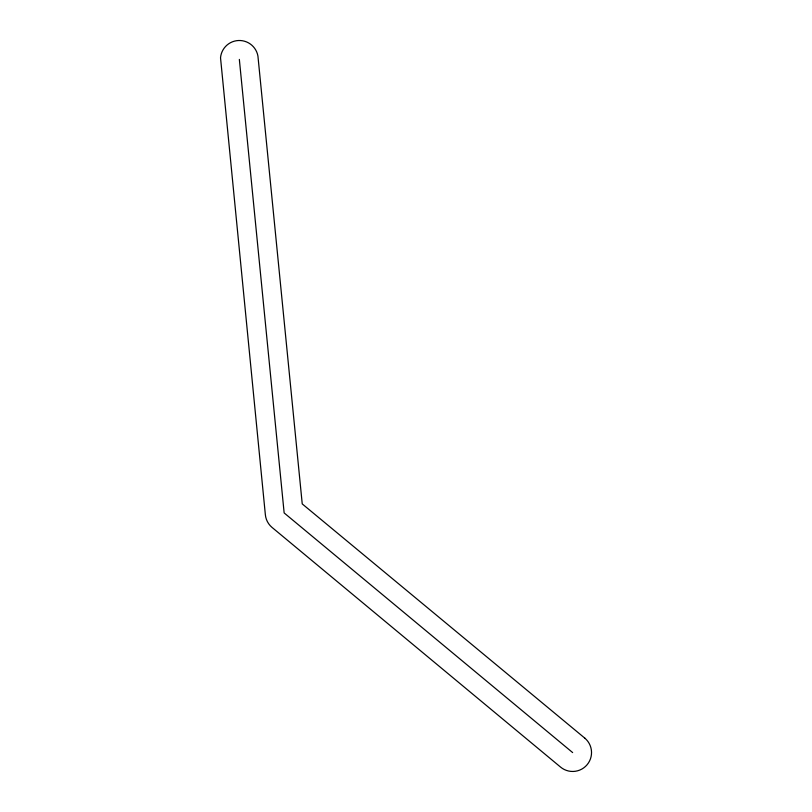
<?xml version="1.0" encoding="UTF-8"?>
<svg xmlns="http://www.w3.org/2000/svg" width="812" height="812" viewBox="0 0 812 812"><rect width="100%" height="100%" fill="white"/><g stroke="black" fill="none" stroke-linecap="round" stroke-linejoin="round"><path stroke-width="1.22" d="M572.653 752.582L284.149 512.94L239.347 59.418M584.863 738.179L302.237 503.917L257.932 56.069A18.879 18.879 0 0 0 220.529 57.835L265.341 514.544A18.879 18.879 0 0 0 271.979 527.374L560.442 766.985A18.879 18.879 0 0 0 587.056 764.792A18.879 18.879 0 0 0 584.863 738.179"/></g></svg>
